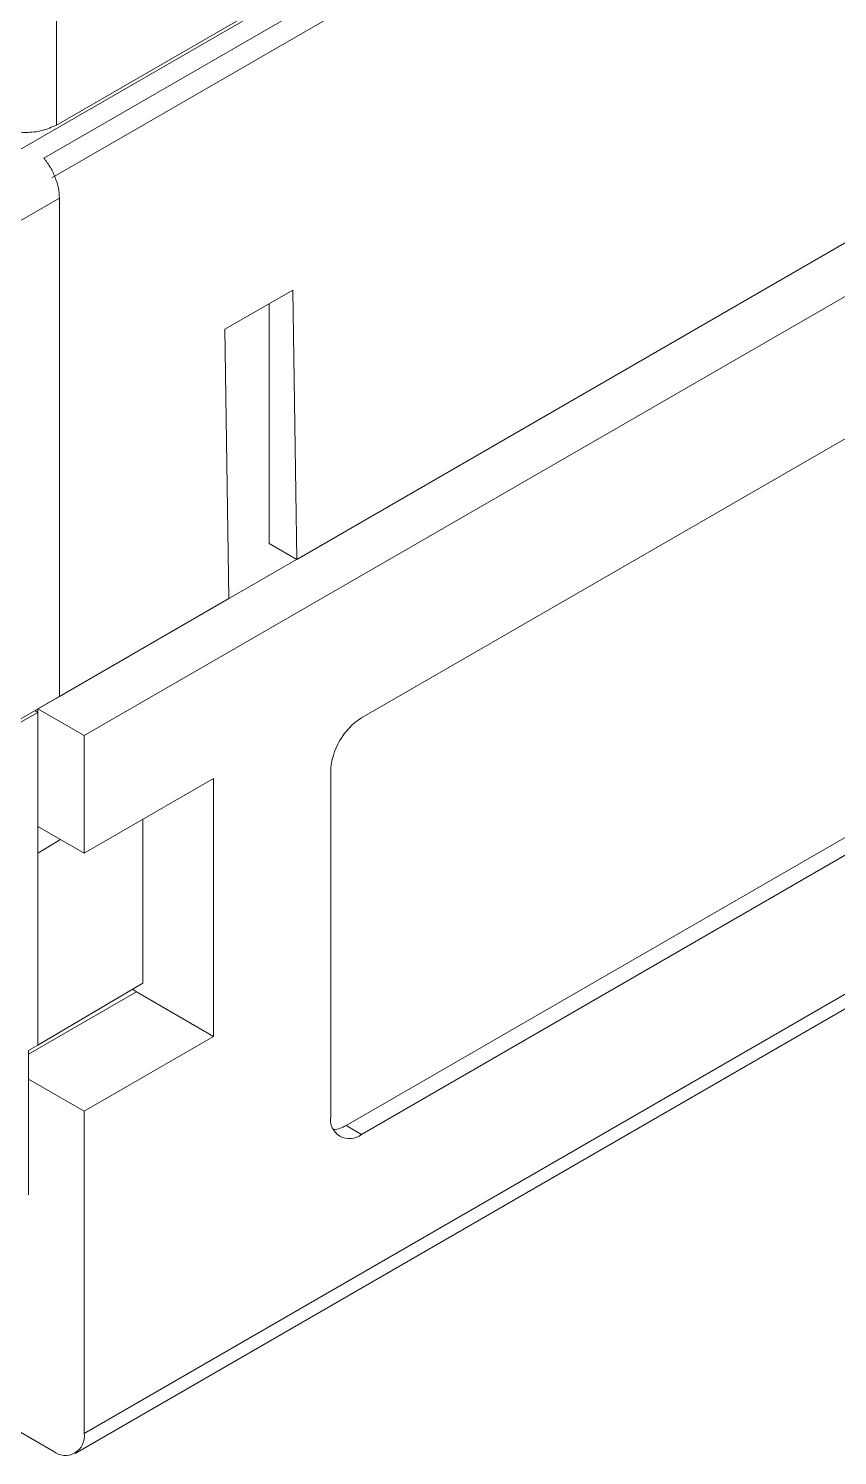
# Model space of a CAD drawing. Header units: inches. Extents: x 0.2 to 16.3, y 0.2 to 11.5.
# Drawn here: x 13.94 to 14.306, y 9.63 to 10.274 of the extents above; entities that cross this region are included whole.
import ezdxf

# ---------------------------------------------------------------- set-up
doc = ezdxf.new("R2010")
doc.units = ezdxf.units.IN
doc.header["$MEASUREMENT"] = 0

msp = doc.modelspace()

# ---------------------------------------------------------------- linework, layer by layer
at = {"color": 7, "linetype": 'Continuous', "lineweight": 18}
for p, q in [((13.96557, 9.63981), (15.8266, 10.71415)), ((13.96149, 9.63079), (15.82252, 10.70514)), ((13.87927, 10.18635), (14.09502, 10.3109)), ((14.09363, 10.3117), (13.95304, 10.23054)), ((14.10192, 10.3048), (13.94742, 10.2156)), ((14.10543, 10.29593), (13.95092, 10.20674)), ((13.95304, 10.29966), (13.95304, 10.23054)), ((13.96557, 9.95485), (14.56689, 10.30198)), ((14.06161, 10.03444), (14.46945, 10.26988)), ((14.45136, 10.2594), (13.94469, 9.9669)), ((14.50425, 10.20153), (14.09084, 9.96287)), ((13.89319, 10.16224), (13.95443, 10.19759)), ((13.95443, 9.97256), (13.95443, 10.19759)), ((14.02917, 10.13836), (14.05979, 10.15604)), ((14.05979, 10.15604), (14.06161, 10.03444)), ((14.04908, 10.04167), (14.04908, 10.14986)), ((14.03099, 10.01676), (14.02917, 10.13836)), ((14.06161, 10.03444), (14.04908, 10.04167)), ((13.95443, 9.97256), (14.03099, 10.01676)), ((14.08388, 9.77883), (14.49729, 10.01749)), ((14.09084, 9.77481), (14.50425, 10.01347)), ((13.95443, 9.97256), (13.92659, 9.95649)), ((13.94469, 9.96533), (13.92215, 9.95263)), ((13.94469, 9.96533), (13.9433, 9.96614)), ((13.94469, 9.9669), (13.94469, 9.95726)), ((13.94469, 9.9669), (13.96557, 9.95485)), ((13.94469, 9.90184), (13.94469, 9.96533)), ((13.96557, 9.90181), (13.96557, 9.95485)), ((14.02403, 9.93556), (13.96557, 9.90181)), ((14.02403, 9.93556), (14.02403, 9.81902)), ((14.07692, 9.93877), (14.07692, 9.78285)), ((13.99212, 9.91714), (13.99212, 9.8431)), ((13.94469, 9.91386), (13.96557, 9.90181)), ((13.95497, 9.90792), (13.94469, 9.90184)), ((13.94469, 9.81504), (13.94469, 9.90184)), ((13.94469, 9.81504), (13.99212, 9.8431)), ((13.9874, 9.84031), (13.98923, 9.83911)), ((13.98923, 9.83911), (14.02403, 9.81902)), ((14.02403, 9.81902), (13.96557, 9.78527)), ((13.94046, 9.81266), (13.94469, 9.81504)), ((13.94046, 9.74756), (13.94046, 9.81266)), ((13.94051, 9.75236), (13.94051, 9.81269)), ((13.96557, 9.78527), (13.94051, 9.79974)), ((13.96557, 9.78527), (13.96557, 9.63981)), ((14.08388, 9.77883), (14.09084, 9.77481)), ((13.94051, 9.75236), (13.94046, 9.75123)), ((13.95165, 9.63177), (13.90571, 9.65828))]:
    msp.add_line(p, q, dxfattribs=at)
at = {"color": 8, "linetype": 'Continuous', "lineweight": 18}
for p, q in [((13.98923, 9.83911), (13.94051, 9.81099)), ((13.94046, 9.75233), (13.94051, 9.75236))]:
    msp.add_line(p, q, dxfattribs=at)
at = {"color": 7, "linetype": 'Continuous', "lineweight": 18}
for centre, radius, start, end in [((14.10714, 9.93739), 0.03025, 122.60548, 177.39452), ((14.08541, 9.78147), 0.0086, 170.78596, 309.20329), ((14.07722, 9.78946), 0.01254, 274.29564, 302.10143), ((13.95708, 9.63843), 0.0086, 230.79671, 9.21404)]:
    msp.add_arc(centre, radius, start, end, dxfattribs=at)
for points in [[(13.9252, 10.23054), (13.92724, 10.22961), (13.9313, 10.22775), (13.93912, 10.22695), (13.94694, 10.22775), (13.95101, 10.22961), (13.95304, 10.23054)], [(13.95443, 10.19759), (13.95434, 10.19906), (13.95415, 10.20198), (13.95267, 10.20676), (13.95046, 10.21147), (13.94843, 10.21422), (13.94742, 10.2156)]]:
    msp.add_open_spline(points, degree=3, dxfattribs=at)

doc.saveas('drawing.dxf')
